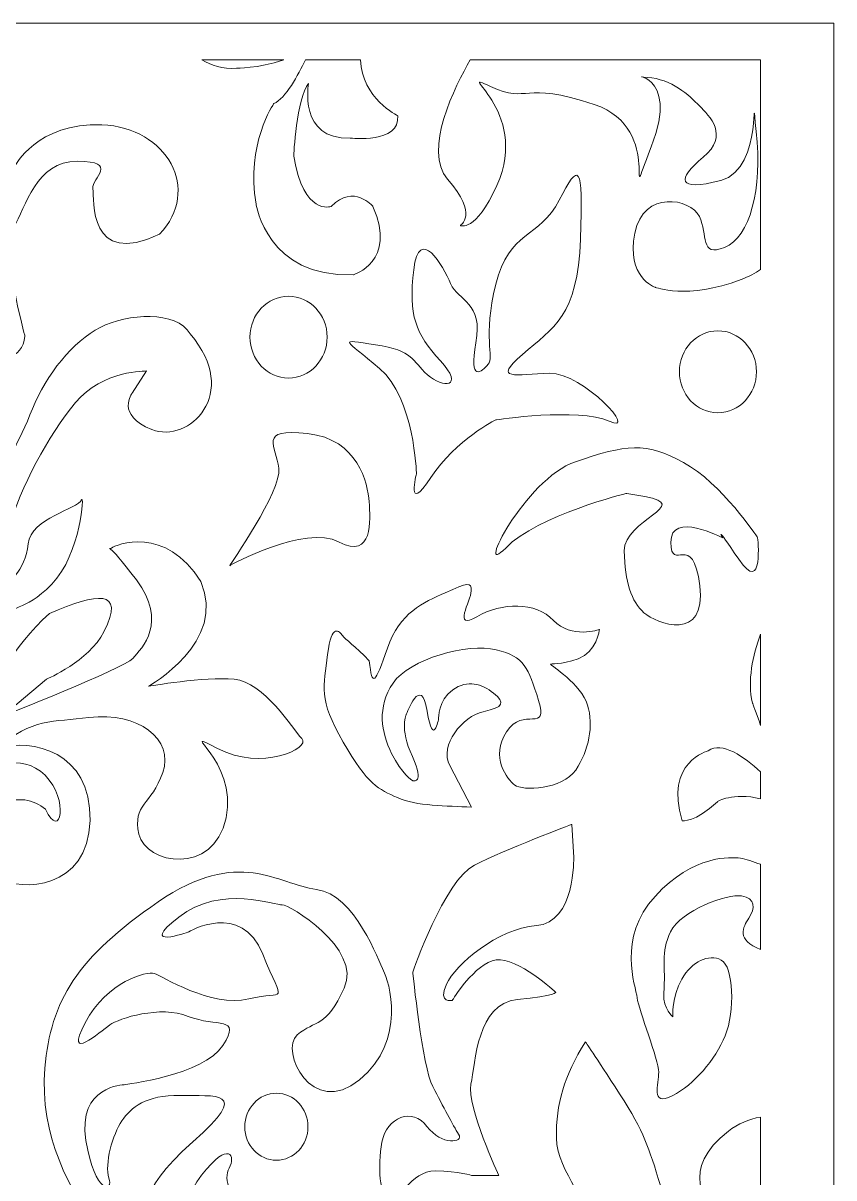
# Model space of a CAD drawing. Header units: centimetres. Extents: x -8 to 8.9, y -8.3 to 12.8.
# Drawn here: x 4.23 to 8.91, y 6.14 to 12.79 of the extents above; entities that cross this region are included whole.
import ezdxf

# ---------------------------------------------------------------- set-up
doc = ezdxf.new("R2010")
doc.units = ezdxf.units.CM
doc.header["$MEASUREMENT"] = 0
doc.layers.add('layer 1', color=7, linetype='Continuous')

msp = doc.modelspace()

# ---------------------------------------------------------------- linework, layer by layer
at = {"layer": 'layer 1', "color": 250, "lineweight": 9}
for points, knots in [([(-8.02008, 2.63851), (-8.02008, 2.63851), (8.90637, 2.63851), (8.90637, 2.63851), (8.90637, 2.63851), (8.90637, 2.63851), (8.90637, 12.79438), (8.90637, 12.79438), (8.90637, 12.79438), (8.90637, 12.79438), (-8.02008, 12.79438), (-8.02008, 12.79438), (-8.02008, 12.79438), (-8.02008, 12.79438), (-8.02008, 2.63851), (-8.02008, 2.63851)], [0, 0, 0, 0, 0.2, 0.2, 0.2, 0.2, 0.4, 0.4, 0.4, 0.4, 0.6, 0.6, 0.6, 0.6, 1, 1, 1, 1]), ([(4.24049, 10.98828), (4.24049, 10.98828), (4.10028, 11.4939), (4.17417, 11.61414), (4.17417, 11.61414), (4.24806, 11.73438), (4.29978, 11.9974), (4.54362, 11.9974), (4.54362, 11.9974), (4.78745, 11.9974), (4.6249, 11.8997), (4.63228, 11.83958), (4.63228, 11.83958), (4.63967, 11.77947), (4.60273, 11.38118), (5.01651, 11.57656), (5.01651, 11.57656), (5.26035, 11.83207), (5.06084, 12.19278), (4.68401, 12.20781), (4.68401, 12.20781), (4.30717, 12.22284), (4.18156, 11.96734), (4.18156, 11.96734), (4.18156, 11.96734), (4.18156, 11.96734), (4.0855, 11.47136), (4.01161, 12.05751), (4.01161, 12.05751), (4.03096, 12.37235), (4.05189, 12.38883), (4.14042, 12.5828), (4.14042, 12.5828), (4.14042, 12.5828), (3.7417, 12.5828), (3.7417, 12.5828), (3.7417, 12.5828), (3.73776, 12.50373), (3.73685, 12.38865), (3.74709, 12.26252), (3.74709, 12.26252), (3.74709, 12.26252), (3.86413, 11.99048), (3.86413, 11.99048), (3.86413, 11.99048), (3.86413, 11.99048), (3.50414, 12.37164), (3.41695, 12.45881), (3.41695, 12.45881), (3.37963, 12.49612), (3.35732, 12.54224), (3.34399, 12.5828), (3.34399, 12.5828), (3.34399, 12.5828), (2.92608, 12.5828), (2.92608, 12.5828), (2.92608, 12.5828), (2.90976, 12.57686), (2.88789, 12.57192), (2.85894, 12.56853), (2.85894, 12.56853), (2.66682, 12.54598), (2.52643, 12.36562), (2.53382, 12.16272), (2.53382, 12.16272), (2.54121, 11.95982), (2.70049, 12.40654), (3.08471, 12.29381), (3.08471, 12.29381), (3.46894, 12.18109), (3.86301, 11.7803), (3.89996, 11.49473), (3.89996, 11.49473), (3.9369, 11.20917), (4.13748, 10.8699), (4.13748, 10.8699), (4.13748, 10.8699), (4.20172, 10.87895), (4.2305, 10.92195), (4.24049, 10.98828)], [0, 0, 0, 0, 0.047619, 0.047619, 0.047619, 0.047619, 0.0952381, 0.0952381, 0.0952381, 0.0952381, 0.1428571, 0.1428571, 0.1428571, 0.1428571, 0.1904762, 0.1904762, 0.1904762, 0.1904762, 0.2380952, 0.2380952, 0.2380952, 0.2380952, 0.2857143, 0.2857143, 0.2857143, 0.2857143, 0.3333333, 0.3333333, 0.3333333, 0.3333333, 0.3809524, 0.3809524, 0.3809524, 0.3809524, 0.4285714, 0.4285714, 0.4285714, 0.4285714, 0.4761905, 0.4761905, 0.4761905, 0.4761905, 0.5238095, 0.5238095, 0.5238095, 0.5238095, 0.5714286, 0.5714286, 0.5714286, 0.5714286, 0.6190476, 0.6190476, 0.6190476, 0.6190476, 0.6666667, 0.6666667, 0.6666667, 0.6666667, 0.7142857, 0.7142857, 0.7142857, 0.7142857, 0.7619048, 0.7619048, 0.7619048, 0.7619048, 0.8095238, 0.8095238, 0.8095238, 0.8095238, 0.8571429, 0.8571429, 0.8571429, 0.8571429, 0.9047619, 0.9047619, 0.9047619, 0.9047619, 1, 1, 1, 1]), ([(5.26153, 12.5828), (5.31318, 12.55188), (5.38068, 12.52721), (5.45978, 12.5342), (5.45978, 12.5342), (5.45978, 12.5342), (5.58124, 12.53184), (5.73405, 12.5828), (5.73405, 12.5828), (5.73405, 12.5828), (5.26153, 12.5828), (5.26153, 12.5828)], [0, 0, 0, 0, 0.25, 0.25, 0.25, 0.25, 0.5, 0.5, 0.5, 0.5, 1, 1, 1, 1]), ([(5.858, 12.5828), (5.81745, 12.49767), (5.74299, 12.35911), (5.67612, 12.33077), (5.67612, 12.33077), (5.67612, 12.33077), (5.51284, 12.09413), (5.57407, 11.74955), (5.57407, 11.74955), (5.57407, 11.74955), (5.6353, 11.32609), (6.13331, 11.3427), (6.13331, 11.3427), (6.13331, 11.3427), (6.39048, 11.41743), (6.24761, 11.7371), (6.24761, 11.7371), (6.24761, 11.7371), (6.13739, 11.86995), (6.00677, 11.7371), (6.00677, 11.7371), (6.00677, 11.7371), (5.84757, 11.67898), (5.79042, 12.02771), (5.79042, 12.02771), (5.79042, 12.02771), (5.80675, 12.35983), (5.87614, 12.44702), (5.87614, 12.44702), (5.87614, 12.44702), (5.81491, 12.11904), (6.11698, 12.1315), (6.11698, 12.1315), (6.11698, 12.1315), (6.4068, 12.09829), (6.39048, 12.2602), (6.39048, 12.2602), (6.39048, 12.2602), (6.1837, 12.36004), (6.1761, 12.5828), (6.1761, 12.5828), (6.1761, 12.5828), (5.858, 12.5828), (5.858, 12.5828)], [0, 0, 0, 0, 0.0833333, 0.0833333, 0.0833333, 0.0833333, 0.1666667, 0.1666667, 0.1666667, 0.1666667, 0.25, 0.25, 0.25, 0.25, 0.3333333, 0.3333333, 0.3333333, 0.3333333, 0.4166667, 0.4166667, 0.4166667, 0.4166667, 0.5, 0.5, 0.5, 0.5, 0.5833333, 0.5833333, 0.5833333, 0.5833333, 0.6666667, 0.6666667, 0.6666667, 0.6666667, 0.75, 0.75, 0.75, 0.75, 0.8333333, 0.8333333, 0.8333333, 0.8333333, 1, 1, 1, 1]), ([(8.4832, 12.5828), (8.4832, 12.5828), (8.4832, 11.37322), (8.4832, 11.37322), (8.4832, 11.37322), (8.45264, 11.35203), (8.4157, 11.33244), (8.37107, 11.31554), (8.37107, 11.31554), (8.05726, 11.19679), (7.87481, 11.27101), (7.87481, 11.27101), (7.87481, 11.27101), (7.87481, 11.27101), (7.70696, 11.33039), (7.75804, 11.58274), (7.75804, 11.58274), (7.80913, 11.8351), (8.07915, 11.78314), (8.13024, 11.67923), (8.13024, 11.67923), (8.18132, 11.57532), (8.13024, 11.44172), (8.27619, 11.5011), (8.27619, 11.5011), (8.42215, 11.56048), (8.49513, 11.8351), (8.45864, 12.1691), (8.45864, 12.1691), (8.42215, 12.5031), (8.50973, 11.95385), (8.2543, 11.88705), (8.2543, 11.88705), (7.99887, 11.82025), (7.99887, 11.89448), (8.15213, 12.02065), (8.15213, 12.02065), (8.30538, 12.14683), (8.18862, 12.25817), (8.13024, 12.31754), (8.13024, 12.31754), (8.07185, 12.37692), (7.96968, 12.47341), (7.83102, 12.48083), (7.83102, 12.48083), (7.69236, 12.48825), (8.02806, 12.52537), (7.85292, 12.08003), (7.85292, 12.08003), (7.67777, 11.6347), (7.94779, 12.18394), (7.52451, 12.32497), (7.52451, 12.32497), (7.10124, 12.46599), (7.15232, 12.32497), (6.92609, 12.42888), (6.92609, 12.42888), (6.69985, 12.53279), (7.15962, 12.3027), (6.96258, 11.85737), (6.96258, 11.85737), (6.83851, 11.58274), (6.75094, 11.62728), (6.75094, 11.62728), (6.75094, 11.62728), (6.75094, 11.62728), (6.86041, 11.68665), (6.67796, 11.89448), (6.67796, 11.89448), (6.53309, 12.0595), (6.72411, 12.43508), (6.80893, 12.5828), (6.80893, 12.5828), (6.80893, 12.5828), (8.4832, 12.5828), (8.4832, 12.5828)], [0, 0, 0, 0, 0.05, 0.05, 0.05, 0.05, 0.1, 0.1, 0.1, 0.1, 0.15, 0.15, 0.15, 0.15, 0.2, 0.2, 0.2, 0.2, 0.25, 0.25, 0.25, 0.25, 0.3, 0.3, 0.3, 0.3, 0.35, 0.35, 0.35, 0.35, 0.4, 0.4, 0.4, 0.4, 0.45, 0.45, 0.45, 0.45, 0.5, 0.5, 0.5, 0.5, 0.55, 0.55, 0.55, 0.55, 0.6, 0.6, 0.6, 0.6, 0.65, 0.65, 0.65, 0.65, 0.7, 0.7, 0.7, 0.7, 0.75, 0.75, 0.75, 0.75, 0.8, 0.8, 0.8, 0.8, 0.85, 0.85, 0.85, 0.85, 0.9, 0.9, 0.9, 0.9, 1, 1, 1, 1]), ([(6.4986, 10.19789), (6.4986, 10.19789), (6.43554, 9.95339), (6.58136, 10.17384), (6.58136, 10.17384), (6.72718, 10.39429), (6.95576, 10.50652), (6.95576, 10.50652), (6.95576, 10.50652), (6.95576, 10.50652), (7.43262, 10.57867), (7.60996, 10.4985), (7.60996, 10.4985), (7.78731, 10.41834), (7.4602, 10.77907), (7.2671, 10.77507), (7.2671, 10.77507), (7.07399, 10.77106), (6.92817, 10.72697), (7.10945, 10.88329), (7.10945, 10.88329), (7.29074, 11.03961), (7.42868, 11.10374), (7.44444, 11.54864), (7.44444, 11.54864), (7.4602, 11.99355), (7.43656, 11.99355), (7.32227, 11.7731), (7.32227, 11.7731), (7.20798, 11.55265), (7.03064, 11.59674), (6.95576, 11.28811), (6.95576, 11.28811), (6.88088, 10.97948), (6.94787, 10.87126), (6.9124, 10.82717), (6.9124, 10.82717), (6.87694, 10.78308), (6.79811, 10.71895), (6.84147, 10.95143), (6.84147, 10.95143), (6.88482, 11.1839), (6.739, 11.19192), (6.69565, 11.29212), (6.69565, 11.29212), (6.6523, 11.39232), (6.51439, 11.63673), (6.48283, 11.37228), (6.48283, 11.37228), (6.45127, 11.10784), (6.49329, 11.00369), (6.63653, 10.84721), (6.63653, 10.84721), (6.77978, 10.69074), (6.6523, 10.68689), (6.56166, 10.76705), (6.56166, 10.76705), (6.47101, 10.84721), (6.48562, 10.90592), (6.26214, 10.9394), (6.26214, 10.9394), (6.03865, 10.97288), (6.08191, 10.97694), (6.28578, 10.80312), (6.28578, 10.80312), (6.48678, 10.63077), (6.4986, 10.19789), (6.4986, 10.19789)], [0, 0, 0, 0, 0.0555556, 0.0555556, 0.0555556, 0.0555556, 0.1111111, 0.1111111, 0.1111111, 0.1111111, 0.1666667, 0.1666667, 0.1666667, 0.1666667, 0.2222222, 0.2222222, 0.2222222, 0.2222222, 0.2777778, 0.2777778, 0.2777778, 0.2777778, 0.3333333, 0.3333333, 0.3333333, 0.3333333, 0.3888889, 0.3888889, 0.3888889, 0.3888889, 0.4444444, 0.4444444, 0.4444444, 0.4444444, 0.5, 0.5, 0.5, 0.5, 0.5555556, 0.5555556, 0.5555556, 0.5555556, 0.6111111, 0.6111111, 0.6111111, 0.6111111, 0.6666667, 0.6666667, 0.6666667, 0.6666667, 0.7222222, 0.7222222, 0.7222222, 0.7222222, 0.7777778, 0.7777778, 0.7777778, 0.7777778, 0.8333333, 0.8333333, 0.8333333, 0.8333333, 0.8888889, 0.8888889, 0.8888889, 0.8888889, 1, 1, 1, 1]), ([(5.53838, 10.9835), (5.53838, 11.11356), (5.63833, 11.21964), (5.76089, 11.21964), (5.76089, 11.21964), (5.88344, 11.21964), (5.9834, 11.11356), (5.9834, 10.9835), (5.9834, 10.9835), (5.9834, 10.85344), (5.88344, 10.74736), (5.76089, 10.74736), (5.76089, 10.74736), (5.63833, 10.74736), (5.53838, 10.85344), (5.53838, 10.9835)], [0, 0, 0, 0, 0.2, 0.2, 0.2, 0.2, 0.4, 0.4, 0.4, 0.4, 0.6, 0.6, 0.6, 0.6, 1, 1, 1, 1]), ([(3.91755, 9.08028), (3.91755, 9.08028), (3.86562, 9.37942), (3.86562, 9.37942), (3.86562, 9.37942), (3.86562, 9.37942), (3.61097, 9.66763), (3.61097, 9.84166), (3.61097, 9.84166), (3.61097, 10.01569), (3.61097, 10.21872), (3.61097, 10.21872), (3.61097, 10.21872), (3.61097, 10.21872), (3.92468, 9.97218), (3.92468, 9.76915), (3.92468, 9.76915), (3.92468, 9.56611), (4.03876, 9.51535), (4.01024, 9.78365), (4.01024, 9.78365), (3.98172, 10.05194), (3.91159, 10.29275), (3.6181, 10.43626), (3.6181, 10.43626), (3.32462, 10.57977), (3.12615, 10.92609), (3.10476, 11.07112), (3.10476, 11.07112), (3.38663, 11.00836), (3.43925, 10.98501), (3.68546, 10.83507), (3.68546, 10.83507), (3.91572, 10.6689), (4.11718, 10.22597), (4.11718, 10.22597), (4.11718, 10.22597), (4.11718, 10.22597), (4.20481, 10.37495), (4.28428, 10.57073), (4.28428, 10.57073), (4.36374, 10.76652), (4.51749, 10.96019), (4.67434, 11.03995), (4.67434, 11.03995), (4.83119, 11.11972), (5.11534, 11.13963), (5.19377, 11.00185), (5.19377, 11.00185), (5.48853, 10.65585), (5.1842, 10.36736), (4.97275, 10.45076), (4.97275, 10.45076), (4.7613, 10.53416), (4.85867, 10.66104), (4.85867, 10.66104), (4.85867, 10.66104), (4.85867, 10.66104), (4.94156, 10.78825), (4.94156, 10.78825), (4.94156, 10.78825), (4.94156, 10.78825), (4.68875, 10.79428), (4.5319, 10.60575), (4.5319, 10.60575), (4.37505, 10.41722), (4.2143, 10.11599), (4.1457, 9.87791), (4.1457, 9.87791), (4.0771, 9.63984), (4.12491, 9.54497), (4.12491, 9.54497), (4.12491, 9.54497), (4.12491, 9.54497), (4.24492, 9.63891), (4.25978, 9.7909), (4.25978, 9.7909), (4.27463, 9.94289), (4.54823, 9.99272), (4.56636, 10.04469), (4.56636, 10.04469), (4.58448, 10.09666), (4.56428, 9.7335), (4.39524, 9.55886), (4.39524, 9.55886), (4.2262, 9.38423), (4.16709, 9.4646), (4.08866, 9.31957), (4.08866, 9.31957), (3.92125, 9.16811), (3.91755, 9.08028), (3.91755, 9.08028)], [0, 0, 0, 0, 0.0416667, 0.0416667, 0.0416667, 0.0416667, 0.0833333, 0.0833333, 0.0833333, 0.0833333, 0.125, 0.125, 0.125, 0.125, 0.1666667, 0.1666667, 0.1666667, 0.1666667, 0.2083333, 0.2083333, 0.2083333, 0.2083333, 0.25, 0.25, 0.25, 0.25, 0.2916667, 0.2916667, 0.2916667, 0.2916667, 0.3333333, 0.3333333, 0.3333333, 0.3333333, 0.375, 0.375, 0.375, 0.375, 0.4166667, 0.4166667, 0.4166667, 0.4166667, 0.4583333, 0.4583333, 0.4583333, 0.4583333, 0.5, 0.5, 0.5, 0.5, 0.5416667, 0.5416667, 0.5416667, 0.5416667, 0.5833333, 0.5833333, 0.5833333, 0.5833333, 0.625, 0.625, 0.625, 0.625, 0.6666667, 0.6666667, 0.6666667, 0.6666667, 0.7083333, 0.7083333, 0.7083333, 0.7083333, 0.75, 0.75, 0.75, 0.75, 0.7916667, 0.7916667, 0.7916667, 0.7916667, 0.8333333, 0.8333333, 0.8333333, 0.8333333, 0.875, 0.875, 0.875, 0.875, 0.9166667, 0.9166667, 0.9166667, 0.9166667, 1, 1, 1, 1]), ([(8.01483, 10.7838), (8.01483, 10.91386), (8.11478, 11.01994), (8.23734, 11.01994), (8.23734, 11.01994), (8.35989, 11.01994), (8.45985, 10.91386), (8.45985, 10.7838), (8.45985, 10.7838), (8.45985, 10.65373), (8.35989, 10.54765), (8.23734, 10.54765), (8.23734, 10.54765), (8.11478, 10.54765), (8.01483, 10.65373), (8.01483, 10.7838)], [0, 0, 0, 0, 0.2, 0.2, 0.2, 0.2, 0.4, 0.4, 0.4, 0.4, 0.6, 0.6, 0.6, 0.6, 1, 1, 1, 1]), ([(5.42126, 9.66559), (5.42126, 9.66559), (5.85501, 9.90621), (6.05217, 9.80194), (6.05217, 9.80194), (6.24933, 9.69767), (6.23355, 9.93027), (6.22567, 10.03454), (6.22567, 10.03454), (6.21778, 10.13881), (6.16258, 10.39548), (5.87078, 10.42756), (5.87078, 10.42756), (5.57899, 10.45964), (5.6894, 10.35537), (5.70517, 10.22704), (5.70517, 10.22704), (5.72094, 10.09871), (5.42126, 9.66559), (5.42126, 9.66559)], [0, 0, 0, 0, 0.1666667, 0.1666667, 0.1666667, 0.1666667, 0.3333333, 0.3333333, 0.3333333, 0.3333333, 0.5, 0.5, 0.5, 0.5, 0.6666667, 0.6666667, 0.6666667, 0.6666667, 1, 1, 1, 1]), ([(8.26465, 9.8255), (8.26465, 9.8255), (7.96326, 9.98407), (7.96612, 9.8003), (7.96612, 9.8003), (7.96898, 9.61652), (8.09292, 9.87567), (8.13286, 9.54922), (8.13286, 9.54922), (8.1728, 9.22278), (7.88295, 9.32956), (7.81079, 9.39446), (7.81079, 9.39446), (7.73864, 9.45936), (7.70064, 9.57073), (7.69733, 9.75056), (7.69733, 9.75056), (7.69402, 9.93039), (8.09642, 10.01546), (7.81565, 10.0645), (7.81565, 10.0645), (7.81565, 10.0645), (7.71126, 10.08273), (7.71126, 10.08273), (7.71126, 10.08273), (7.71126, 10.08273), (7.19727, 9.95645), (7.01326, 9.76748), (7.01326, 9.76748), (6.82925, 9.57851), (7.12313, 10.1636), (7.41547, 10.26471), (7.41547, 10.26471), (7.70781, 10.36582), (7.82173, 10.37955), (8.03894, 10.2609), (8.03894, 10.2609), (8.25614, 10.14225), (8.46611, 9.82898), (8.46611, 9.82898), (8.46611, 9.82898), (8.46611, 9.82898), (8.50437, 9.4877), (8.35728, 9.70339), (8.35728, 9.70339), (8.21019, 9.91908), (8.26465, 9.8255), (8.26465, 9.8255)], [0, 0, 0, 0, 0.0769231, 0.0769231, 0.0769231, 0.0769231, 0.1538462, 0.1538462, 0.1538462, 0.1538462, 0.2307692, 0.2307692, 0.2307692, 0.2307692, 0.3076923, 0.3076923, 0.3076923, 0.3076923, 0.3846154, 0.3846154, 0.3846154, 0.3846154, 0.4615385, 0.4615385, 0.4615385, 0.4615385, 0.5384615, 0.5384615, 0.5384615, 0.5384615, 0.6153846, 0.6153846, 0.6153846, 0.6153846, 0.6923077, 0.6923077, 0.6923077, 0.6923077, 0.7692308, 0.7692308, 0.7692308, 0.7692308, 0.8461538, 0.8461538, 0.8461538, 0.8461538, 1, 1, 1, 1]), ([(3.59556, 8.20243), (4.01206, 8.56598), (3.93702, 8.98798), (4.38235, 9.39013), (4.38235, 9.39013), (4.65447, 9.50649), (4.82419, 9.53791), (4.69528, 9.28346), (4.69528, 9.28346), (4.60775, 9.1133), (4.36876, 9.01364), (4.36557, 9.01097), (4.36557, 9.01097), (4.36557, 9.01097), (4.11042, 8.79764), (4.11042, 8.79764), (4.11042, 8.79764), (4.11042, 8.79764), (4.80655, 9.07119), (4.86204, 9.13073), (4.86204, 9.13073), (4.91753, 9.19027), (5.06455, 9.34067), (4.8834, 9.5831), (4.8834, 9.5831), (4.70224, 9.82553), (4.7205, 9.74931), (4.73971, 9.76735), (4.73971, 9.76735), (4.75892, 9.78538), (5.05435, 9.90311), (5.25458, 9.5734), (5.25458, 9.5734), (5.41047, 9.22867), (4.95309, 8.96986), (4.95309, 8.96986), (4.95309, 8.96986), (4.95309, 8.96986), (5.27584, 9.02736), (5.44699, 9.01088), (5.44699, 9.01088), (5.61813, 8.99439), (5.78489, 8.7253), (5.8381, 8.66818), (5.8381, 8.66818), (5.8913, 8.61106), (5.60304, 8.47903), (5.35088, 8.61106), (5.35088, 8.61106), (5.09872, 8.7431), (5.47401, 8.54779), (5.40046, 8.21067), (5.40046, 8.21067), (5.3269, 7.87356), (4.93603, 7.94323), (4.89789, 8.11778), (4.89789, 8.11778), (4.85975, 8.29232), (4.97042, 8.28361), (5.03595, 8.47317), (5.03595, 8.47317), (5.10148, 8.66274), (4.89375, 8.82597), (4.60977, 8.78985), (4.60977, 8.78985), (4.40671, 8.76403), (4.27398, 8.78592), (4.08873, 8.61608), (4.08873, 8.61608), (4.27536, 8.66667), (4.62457, 8.60024), (4.61576, 8.19642), (4.61576, 8.19642), (4.60695, 7.79259), (4.21046, 7.78768), (4.09826, 7.86271), (4.09826, 7.86271), (3.98606, 7.93774), (3.99845, 8.22109), (4.09504, 8.28104), (4.09504, 8.28104), (4.19164, 8.34099), (4.29503, 8.31789), (4.35832, 8.26061), (4.35832, 8.26061), (4.44724, 8.07374), (4.49718, 8.3168), (4.35642, 8.45682), (4.35642, 8.45682), (4.21566, 8.59684), (4.02759, 8.50071), (3.94834, 8.42915), (3.94834, 8.42915), (3.86908, 8.35758), (3.80694, 8.15763), (3.67183, 8.08975), (3.67183, 8.08975), (3.49277, 8.02187), (3.49334, 8.12447), (3.59556, 8.20243)], [0, 0, 0, 0, 0.0384615, 0.0384615, 0.0384615, 0.0384615, 0.0769231, 0.0769231, 0.0769231, 0.0769231, 0.1153846, 0.1153846, 0.1153846, 0.1153846, 0.1538462, 0.1538462, 0.1538462, 0.1538462, 0.1923077, 0.1923077, 0.1923077, 0.1923077, 0.2307692, 0.2307692, 0.2307692, 0.2307692, 0.2692308, 0.2692308, 0.2692308, 0.2692308, 0.3076923, 0.3076923, 0.3076923, 0.3076923, 0.3461538, 0.3461538, 0.3461538, 0.3461538, 0.3846154, 0.3846154, 0.3846154, 0.3846154, 0.4230769, 0.4230769, 0.4230769, 0.4230769, 0.4615385, 0.4615385, 0.4615385, 0.4615385, 0.5, 0.5, 0.5, 0.5, 0.5384615, 0.5384615, 0.5384615, 0.5384615, 0.5769231, 0.5769231, 0.5769231, 0.5769231, 0.6153846, 0.6153846, 0.6153846, 0.6153846, 0.6538462, 0.6538462, 0.6538462, 0.6538462, 0.6923077, 0.6923077, 0.6923077, 0.6923077, 0.7307692, 0.7307692, 0.7307692, 0.7307692, 0.7692308, 0.7692308, 0.7692308, 0.7692308, 0.8076923, 0.8076923, 0.8076923, 0.8076923, 0.8461538, 0.8461538, 0.8461538, 0.8461538, 0.8846154, 0.8846154, 0.8846154, 0.8846154, 0.9230769, 0.9230769, 0.9230769, 0.9230769, 1, 1, 1, 1]), ([(6.81668, 8.2733), (6.67095, 8.28033), (6.49856, 8.27862), (6.38892, 8.32815), (6.38892, 8.32815), (6.27929, 8.37769), (6.22018, 8.39854), (6.07572, 8.64851), (6.07572, 8.64851), (5.93127, 8.89849), (5.96326, 8.96624), (5.98601, 9.15433), (5.98601, 9.15433), (6.00875, 9.34242), (6.0559, 9.28495), (6.07221, 9.26267), (6.07221, 9.26267), (6.08852, 9.2404), (6.14283, 9.20343), (6.22642, 9.11648), (6.22642, 9.11648), (6.24352, 8.95998), (6.25905, 8.9837), (6.33112, 9.19012), (6.33112, 9.19012), (6.4032, 9.39655), (6.53628, 9.45191), (6.66478, 9.50929), (6.66478, 9.50929), (6.79329, 9.56668), (6.81744, 9.57475), (6.81469, 9.51957), (6.81469, 9.51957), (6.81194, 9.46438), (6.70438, 9.28797), (6.84708, 9.37113), (6.84708, 9.37113), (6.98978, 9.45428), (7.18568, 9.45852), (7.28873, 9.3498), (7.28873, 9.3498), (7.39178, 9.24109), (7.55431, 9.29753), (7.55431, 9.29753), (7.55431, 9.29753), (7.55431, 9.29753), (7.5368, 9.16587), (7.43163, 9.12894), (7.43163, 9.12894), (7.32646, 9.09202), (7.2716, 9.10152), (7.2716, 9.09712), (7.2716, 9.09712), (7.2716, 9.09273), (7.45039, 8.98146), (7.48577, 8.86187), (7.48577, 8.86187), (7.52115, 8.74229), (7.49434, 8.60048), (7.41723, 8.48721), (7.41723, 8.48721), (7.34013, 8.37394), (7.10945, 8.36548), (7.06512, 8.40072), (7.06512, 8.40072), (7.02079, 8.43596), (6.92396, 8.5602), (7.01819, 8.70832), (7.01819, 8.70832), (7.11243, 8.85644), (7.26303, 8.69633), (7.20306, 8.88801), (7.20306, 8.88801), (7.14309, 9.0797), (7.12323, 9.13993), (6.95886, 9.18046), (6.95886, 9.18046), (6.7945, 9.22099), (6.45804, 9.12806), (6.3638, 8.98865), (6.3638, 8.98865), (6.26957, 8.84924), (6.29495, 8.70504), (6.35492, 8.58306), (6.35492, 8.58306), (6.41489, 8.46107), (6.47486, 8.42622), (6.47486, 8.42622), (6.47486, 8.42622), (6.47486, 8.42622), (6.55197, 8.40008), (6.47486, 8.56563), (6.47486, 8.56563), (6.39776, 8.73118), (6.44059, 8.80959), (6.44059, 8.80959), (6.44059, 8.80959), (6.44059, 8.80959), (6.52626, 9.04485), (6.56053, 8.82702), (6.56053, 8.82702), (6.5948, 8.60919), (6.62633, 8.78395), (6.62633, 8.78395), (6.62633, 8.78395), (6.62633, 8.78395), (6.62248, 8.8885), (6.70815, 8.94949), (6.70815, 8.94949), (6.79382, 9.01049), (6.87501, 8.98449), (6.94331, 8.92981), (6.94331, 8.92981), (7.0116, 8.87514), (7.0039, 8.84988), (6.88396, 8.82374), (6.88396, 8.82374), (6.76402, 8.7976), (6.62921, 8.63005), (6.69053, 8.51286), (6.69053, 8.51286), (6.69053, 8.51286), (6.81668, 8.2733), (6.81668, 8.2733)], [0, 0, 0, 0, 0.03125, 0.03125, 0.03125, 0.03125, 0.0625, 0.0625, 0.0625, 0.0625, 0.09375, 0.09375, 0.09375, 0.09375, 0.125, 0.125, 0.125, 0.125, 0.15625, 0.15625, 0.15625, 0.15625, 0.1875, 0.1875, 0.1875, 0.1875, 0.21875, 0.21875, 0.21875, 0.21875, 0.25, 0.25, 0.25, 0.25, 0.28125, 0.28125, 0.28125, 0.28125, 0.3125, 0.3125, 0.3125, 0.3125, 0.34375, 0.34375, 0.34375, 0.34375, 0.375, 0.375, 0.375, 0.375, 0.40625, 0.40625, 0.40625, 0.40625, 0.4375, 0.4375, 0.4375, 0.4375, 0.46875, 0.46875, 0.46875, 0.46875, 0.5, 0.5, 0.5, 0.5, 0.53125, 0.53125, 0.53125, 0.53125, 0.5625, 0.5625, 0.5625, 0.5625, 0.59375, 0.59375, 0.59375, 0.59375, 0.625, 0.625, 0.625, 0.625, 0.65625, 0.65625, 0.65625, 0.65625, 0.6875, 0.6875, 0.6875, 0.6875, 0.71875, 0.71875, 0.71875, 0.71875, 0.75, 0.75, 0.75, 0.75, 0.78125, 0.78125, 0.78125, 0.78125, 0.8125, 0.8125, 0.8125, 0.8125, 0.84375, 0.84375, 0.84375, 0.84375, 0.875, 0.875, 0.875, 0.875, 0.90625, 0.90625, 0.90625, 0.90625, 0.9375, 0.9375, 0.9375, 0.9375, 1, 1, 1, 1]), ([(8.4832, 9.27109), (8.43869, 9.14865), (8.40538, 9.00011), (8.43691, 8.8733), (8.43691, 8.8733), (8.43691, 8.8733), (8.45962, 8.81629), (8.4832, 8.74458), (8.4832, 8.74458), (8.4832, 8.74458), (8.4832, 9.27109), (8.4832, 9.27109)], [0, 0, 0, 0, 0.25, 0.25, 0.25, 0.25, 0.5, 0.5, 0.5, 0.5, 1, 1, 1, 1]), ([(8.4832, 8.47708), (8.39109, 8.56171), (8.25967, 8.65668), (8.18184, 8.59826), (8.18184, 8.59826), (8.18184, 8.59826), (7.92678, 8.53263), (8.03126, 8.19507), (8.03126, 8.19507), (8.03126, 8.19507), (8.10502, 8.18257), (8.23409, 8.30447), (8.23409, 8.30447), (8.23409, 8.30447), (8.32274, 8.36097), (8.4832, 8.32127), (8.4832, 8.32127), (8.4832, 8.32127), (8.4832, 8.47708), (8.4832, 8.47708)], [0, 0, 0, 0, 0.1666667, 0.1666667, 0.1666667, 0.1666667, 0.3333333, 0.3333333, 0.3333333, 0.3333333, 0.5, 0.5, 0.5, 0.5, 0.6666667, 0.6666667, 0.6666667, 0.6666667, 1, 1, 1, 1]), ([(6.81912, 6.14827), (6.81912, 6.14827), (6.97302, 6.1488), (6.97302, 6.1488), (6.97302, 6.1488), (6.97302, 6.1488), (6.78834, 6.54931), (6.81315, 6.67513), (6.81315, 6.67513), (6.83796, 6.80095), (6.8486, 7.14141), (7.07896, 7.16358), (7.07896, 7.16358), (7.30932, 7.18576), (7.30169, 7.20541), (7.30169, 7.20541), (7.30169, 7.20541), (7.30169, 7.20541), (7.0815, 7.40993), (6.95877, 7.3924), (6.95877, 7.3924), (6.83605, 7.37487), (6.70557, 7.15888), (6.70557, 7.15888), (6.70557, 7.15888), (6.70557, 7.15888), (6.61986, 7.13805), (6.67162, 7.25199), (6.67162, 7.25199), (6.72339, 7.36593), (6.9649, 7.57204), (7.19023, 7.58992), (7.19023, 7.58992), (7.41556, 7.60781), (7.4059, 7.98326), (7.4059, 7.98326), (7.4059, 7.98326), (7.4059, 7.98326), (7.39433, 8.17396), (7.39433, 8.17396), (7.39433, 8.17396), (7.39433, 8.17396), (7.0088, 8.02808), (6.83332, 7.93937), (6.83332, 7.93937), (6.65785, 7.85067), (6.47712, 7.32145), (6.47712, 7.32145), (6.47712, 7.32145), (6.47712, 7.32145), (6.53277, 6.77595), (6.59286, 6.66154), (6.59286, 6.66154), (6.65295, 6.54713), (6.70882, 6.43785), (6.74179, 6.38749), (6.74179, 6.38749), (6.77475, 6.33714), (6.64277, 6.32044), (6.55914, 6.4322), (6.55914, 6.4322), (6.47551, 6.54396), (6.32601, 6.48613), (6.29958, 6.34149), (6.29958, 6.34149), (6.27315, 6.19685), (6.28715, 6.03439), (6.33602, 6.00633), (6.33602, 6.00633), (6.38489, 5.97827), (6.46748, 6.17956), (6.60709, 6.17662), (6.60709, 6.17662), (6.74671, 6.17368), (6.81912, 6.14827), (6.81912, 6.14827)], [0, 0, 0, 0, 0.05, 0.05, 0.05, 0.05, 0.1, 0.1, 0.1, 0.1, 0.15, 0.15, 0.15, 0.15, 0.2, 0.2, 0.2, 0.2, 0.25, 0.25, 0.25, 0.25, 0.3, 0.3, 0.3, 0.3, 0.35, 0.35, 0.35, 0.35, 0.4, 0.4, 0.4, 0.4, 0.45, 0.45, 0.45, 0.45, 0.5, 0.5, 0.5, 0.5, 0.55, 0.55, 0.55, 0.55, 0.6, 0.6, 0.6, 0.6, 0.65, 0.65, 0.65, 0.65, 0.7, 0.7, 0.7, 0.7, 0.75, 0.75, 0.75, 0.75, 0.8, 0.8, 0.8, 0.8, 0.85, 0.85, 0.85, 0.85, 0.9, 0.9, 0.9, 0.9, 1, 1, 1, 1]), ([(6.98092, 5.09292), (7.27267, 5.21632), (7.52455, 5.26646), (7.06503, 5.29027), (7.06503, 5.29027), (6.60552, 5.31409), (6.53941, 5.6187), (6.515, 5.67635), (6.515, 5.67635), (6.49058, 5.734), (6.53097, 6.10595), (6.32298, 5.83427), (6.32298, 5.83427), (6.11498, 5.56258), (6.48528, 5.28212), (6.55878, 5.25851), (6.55878, 5.25851), (6.63228, 5.2349), (6.72274, 5.11589), (6.43797, 5.1711), (6.43797, 5.1711), (6.15319, 5.22631), (6.17505, 5.48042), (6.17505, 5.48042), (6.17505, 5.48042), (6.17505, 5.48042), (6.18025, 5.73601), (5.9621, 5.7853), (5.9621, 5.7853), (5.74395, 5.83458), (5.82499, 6.04501), (5.82499, 6.04501), (5.82499, 6.04501), (5.82499, 6.04501), (5.74608, 6.10324), (5.67847, 5.95136), (5.67847, 5.95136), (5.61085, 5.79948), (5.61455, 5.59857), (5.71027, 5.49191), (5.71027, 5.49191), (5.806, 5.38523), (5.91911, 5.28555), (5.91911, 5.28555), (5.91911, 5.28555), (5.91911, 5.28555), (6.05356, 5.14129), (5.9073, 5.19698), (5.9073, 5.19698), (5.76103, 5.25267), (5.55381, 5.42901), (5.54517, 5.52367), (5.54517, 5.52367), (5.53653, 5.61832), (5.53251, 5.91314), (5.48619, 5.95994), (5.48619, 5.95994), (5.43986, 6.00673), (5.37891, 6.12738), (5.41805, 6.19218), (5.41805, 6.19218), (5.45719, 6.25698), (5.41977, 6.35846), (5.25924, 6.15083), (5.25924, 6.15083), (5.09871, 5.9432), (5.13734, 5.70932), (5.20193, 5.63102), (5.20193, 5.63102), (5.26653, 5.55273), (5.47828, 5.38025), (5.26992, 5.44574), (5.26992, 5.44574), (5.06155, 5.51122), (4.94443, 5.90572), (4.94443, 5.90572), (4.94443, 5.90572), (4.94443, 5.90572), (4.85922, 6.03706), (5.20864, 6.34311), (5.20864, 6.34311), (5.55806, 6.64915), (5.3319, 6.60526), (5.13509, 6.60997), (5.13509, 6.60997), (4.93828, 6.61468), (4.85224, 6.54125), (4.79951, 6.46486), (4.79951, 6.46486), (4.74678, 6.38847), (4.69817, 6.21356), (4.72492, 6.13436), (4.72492, 6.13436), (4.75168, 6.05516), (4.64503, 6.03478), (4.5925, 6.35099), (4.5925, 6.35099), (4.53998, 6.66719), (4.8132, 6.67275), (4.8132, 6.67275), (4.8132, 6.67275), (4.8132, 6.67275), (5.27094, 6.72591), (5.38238, 6.8995), (5.38238, 6.8995), (5.49383, 7.07308), (5.34496, 7.00098), (5.18276, 7.06662), (5.18276, 7.06662), (5.02057, 7.13226), (4.78316, 7.05523), (4.72955, 7.01733), (4.72955, 7.01733), (4.67593, 6.97943), (4.46237, 6.78932), (4.58797, 7.02993), (4.58797, 7.02993), (4.71356, 7.27054), (4.94499, 7.32676), (4.9859, 7.31459), (4.9859, 7.31459), (5.02681, 7.30241), (5.31279, 7.1148), (5.53135, 7.1679), (5.53135, 7.1679), (5.74992, 7.221), (5.73665, 7.11549), (5.61224, 7.42529), (5.61224, 7.42529), (5.48783, 7.73509), (5.18265, 7.55313), (5.18265, 7.55313), (5.18265, 7.55313), (5.18265, 7.55313), (4.88403, 7.44741), (5.12711, 7.63916), (5.12711, 7.63916), (5.37019, 7.8309), (5.69078, 7.70422), (5.72483, 7.70973), (5.72483, 7.70973), (5.75887, 7.71524), (6.18586, 7.4596), (6.08217, 7.22984), (6.08217, 7.22984), (5.97848, 7.00009), (5.9155, 7.04837), (5.81134, 6.95948), (5.81134, 6.95948), (5.70719, 6.8706), (5.89547, 6.47403), (6.17097, 6.7013), (6.17097, 6.7013), (6.44648, 6.92857), (6.33785, 7.27537), (6.30891, 7.32916), (6.30891, 7.32916), (6.27996, 7.38294), (6.14546, 7.77046), (5.92132, 7.79894), (5.92132, 7.79894), (5.69719, 7.82741), (5.47695, 8.04759), (5.00875, 7.7265), (5.00875, 7.7265), (4.54054, 7.40542), (4.38923, 7.15857), (4.35571, 6.76894), (4.35571, 6.76894), (4.3222, 6.3793), (4.50037, 6.06045), (4.67298, 5.82319), (4.67298, 5.82319), (4.84559, 5.58592), (5.24863, 5.24706), (5.6335, 5.136), (5.6335, 5.136), (6.04966, 4.9496), (6.68917, 4.96952), (6.98092, 5.09292)], [0, 0, 0, 0, 0.0217391, 0.0217391, 0.0217391, 0.0217391, 0.0434783, 0.0434783, 0.0434783, 0.0434783, 0.0652174, 0.0652174, 0.0652174, 0.0652174, 0.0869565, 0.0869565, 0.0869565, 0.0869565, 0.1086957, 0.1086957, 0.1086957, 0.1086957, 0.1304348, 0.1304348, 0.1304348, 0.1304348, 0.1521739, 0.1521739, 0.1521739, 0.1521739, 0.173913, 0.173913, 0.173913, 0.173913, 0.1956522, 0.1956522, 0.1956522, 0.1956522, 0.2173913, 0.2173913, 0.2173913, 0.2173913, 0.2391304, 0.2391304, 0.2391304, 0.2391304, 0.2608696, 0.2608696, 0.2608696, 0.2608696, 0.2826087, 0.2826087, 0.2826087, 0.2826087, 0.3043478, 0.3043478, 0.3043478, 0.3043478, 0.326087, 0.326087, 0.326087, 0.326087, 0.3478261, 0.3478261, 0.3478261, 0.3478261, 0.3695652, 0.3695652, 0.3695652, 0.3695652, 0.3913043, 0.3913043, 0.3913043, 0.3913043, 0.4130435, 0.4130435, 0.4130435, 0.4130435, 0.4347826, 0.4347826, 0.4347826, 0.4347826, 0.4565217, 0.4565217, 0.4565217, 0.4565217, 0.4782609, 0.4782609, 0.4782609, 0.4782609, 0.5, 0.5, 0.5, 0.5, 0.5217391, 0.5217391, 0.5217391, 0.5217391, 0.5434783, 0.5434783, 0.5434783, 0.5434783, 0.5652174, 0.5652174, 0.5652174, 0.5652174, 0.5869565, 0.5869565, 0.5869565, 0.5869565, 0.6086957, 0.6086957, 0.6086957, 0.6086957, 0.6304348, 0.6304348, 0.6304348, 0.6304348, 0.6521739, 0.6521739, 0.6521739, 0.6521739, 0.673913, 0.673913, 0.673913, 0.673913, 0.6956522, 0.6956522, 0.6956522, 0.6956522, 0.7173913, 0.7173913, 0.7173913, 0.7173913, 0.7391304, 0.7391304, 0.7391304, 0.7391304, 0.7608696, 0.7608696, 0.7608696, 0.7608696, 0.7826087, 0.7826087, 0.7826087, 0.7826087, 0.8043478, 0.8043478, 0.8043478, 0.8043478, 0.826087, 0.826087, 0.826087, 0.826087, 0.8478261, 0.8478261, 0.8478261, 0.8478261, 0.8695652, 0.8695652, 0.8695652, 0.8695652, 0.8913043, 0.8913043, 0.8913043, 0.8913043, 0.9130435, 0.9130435, 0.9130435, 0.9130435, 0.9347826, 0.9347826, 0.9347826, 0.9347826, 0.9565217, 0.9565217, 0.9565217, 0.9565217, 1, 1, 1, 1]), ([(7.97768, 7.06388), (7.97768, 7.06388), (7.96962, 7.17953), (8.02879, 7.28193), (8.02879, 7.28193), (8.08796, 7.38434), (8.1846, 7.42859), (8.25619, 7.39153), (8.25619, 7.39153), (8.32777, 7.35448), (8.33721, 7.09528), (8.27906, 6.95512), (8.27906, 6.95512), (8.2209, 6.81495), (8.10087, 6.67307), (7.9738, 6.60908), (7.9738, 6.60908), (7.84672, 6.5451), (7.89518, 6.67743), (7.89583, 6.74546), (7.89583, 6.74546), (7.89648, 6.8135), (7.77967, 7.10498), (7.77162, 7.17403), (7.77162, 7.17403), (7.76357, 7.24307), (7.65346, 7.51585), (7.8748, 7.75879), (7.8748, 7.75879), (8.09614, 8.00173), (8.31454, 7.98512), (8.36672, 7.97902), (8.36672, 7.97902), (8.39717, 7.97545), (8.44151, 7.95684), (8.4832, 7.94398), (8.4832, 7.94398), (8.4832, 7.94398), (8.4832, 7.45323), (8.4832, 7.45323), (8.4832, 7.45323), (8.34067, 7.50608), (8.38173, 7.58248), (8.41565, 7.63275), (8.41565, 7.63275), (8.45377, 7.68923), (8.45341, 7.74842), (8.37381, 7.76132), (8.37381, 7.76132), (8.2942, 7.77422), (8.02432, 7.67855), (7.96449, 7.55472), (7.96449, 7.55472), (7.90466, 7.43089), (7.93879, 7.35878), (7.92446, 7.20094), (7.92446, 7.20094), (7.92232, 7.10215), (7.97654, 7.06706), (7.97768, 7.06388)], [0, 0, 0, 0, 0.0625, 0.0625, 0.0625, 0.0625, 0.125, 0.125, 0.125, 0.125, 0.1875, 0.1875, 0.1875, 0.1875, 0.25, 0.25, 0.25, 0.25, 0.3125, 0.3125, 0.3125, 0.3125, 0.375, 0.375, 0.375, 0.375, 0.4375, 0.4375, 0.4375, 0.4375, 0.5, 0.5, 0.5, 0.5, 0.5625, 0.5625, 0.5625, 0.5625, 0.625, 0.625, 0.625, 0.625, 0.6875, 0.6875, 0.6875, 0.6875, 0.75, 0.75, 0.75, 0.75, 0.8125, 0.8125, 0.8125, 0.8125, 0.875, 0.875, 0.875, 0.875, 1, 1, 1, 1]), ([(8.4832, 5.73266), (8.44843, 5.79142), (8.42681, 5.85585), (8.44939, 5.89722), (8.44939, 5.89722), (8.46219, 5.92068), (8.4726, 5.95189), (8.4832, 5.9871), (8.4832, 5.9871), (8.4832, 5.9871), (8.4832, 6.48626), (8.4832, 6.48626), (8.4832, 6.48626), (8.41681, 6.47326), (8.35225, 6.44793), (8.29758, 6.40512), (8.29758, 6.40512), (8.01406, 6.1831), (8.16301, 5.99287), (8.25442, 5.87993), (8.25442, 5.87993), (8.34584, 5.76699), (8.27146, 5.56133), (8.27146, 5.56133), (8.27146, 5.56133), (8.27146, 5.56133), (8.17927, 5.62753), (8.09809, 5.74648), (8.09809, 5.74648), (8.01692, 5.86543), (7.97779, 5.87023), (7.90643, 6.09213), (7.90643, 6.09213), (7.83506, 6.31404), (7.81613, 6.39549), (7.67046, 6.62004), (7.67046, 6.62004), (7.52478, 6.84459), (7.47263, 6.92042), (7.47263, 6.92042), (7.47263, 6.92042), (7.35051, 6.72121), (7.303, 6.56469), (7.30593, 6.36434), (7.30593, 6.36434), (7.30887, 6.16399), (7.52348, 5.98009), (7.49995, 5.82916), (7.49995, 5.82916), (7.47643, 5.67822), (7.18279, 6.16343), (6.99402, 5.95383), (6.99402, 5.95383), (6.62316, 5.54205), (6.89138, 5.65096), (7.23782, 5.53639), (7.23782, 5.53639), (7.54035, 5.43634), (7.71608, 5.57771), (7.94103, 5.44599), (7.94103, 5.44599), (8.16598, 5.31427), (7.8056, 5.22762), (7.28024, 4.97467), (7.28024, 4.97467), (6.75489, 4.72173), (6.38902, 4.54855), (6.38902, 4.54855), (6.38902, 4.54855), (6.38902, 4.54855), (6.25286, 4.16313), (6.58167, 4.42563), (6.58167, 4.42563), (6.91048, 4.68813), (7.79146, 5.10824), (8.43389, 5.08281), (8.43389, 5.08281), (8.43389, 5.08281), (8.4832, 5.08182), (8.4832, 5.08182), (8.4832, 5.08182), (8.4832, 5.08182), (8.4832, 5.73266), (8.4832, 5.73266)], [0, 0, 0, 0, 0.0454545, 0.0454545, 0.0454545, 0.0454545, 0.0909091, 0.0909091, 0.0909091, 0.0909091, 0.1363636, 0.1363636, 0.1363636, 0.1363636, 0.1818182, 0.1818182, 0.1818182, 0.1818182, 0.2272727, 0.2272727, 0.2272727, 0.2272727, 0.2727273, 0.2727273, 0.2727273, 0.2727273, 0.3181818, 0.3181818, 0.3181818, 0.3181818, 0.3636364, 0.3636364, 0.3636364, 0.3636364, 0.4090909, 0.4090909, 0.4090909, 0.4090909, 0.4545455, 0.4545455, 0.4545455, 0.4545455, 0.5, 0.5, 0.5, 0.5, 0.5454545, 0.5454545, 0.5454545, 0.5454545, 0.5909091, 0.5909091, 0.5909091, 0.5909091, 0.6363636, 0.6363636, 0.6363636, 0.6363636, 0.6818182, 0.6818182, 0.6818182, 0.6818182, 0.7272727, 0.7272727, 0.7272727, 0.7272727, 0.7727273, 0.7727273, 0.7727273, 0.7727273, 0.8181818, 0.8181818, 0.8181818, 0.8181818, 0.8636364, 0.8636364, 0.8636364, 0.8636364, 0.9090909, 0.9090909, 0.9090909, 0.9090909, 1, 1, 1, 1]), ([(5.50829, 6.43006), (5.50829, 6.53653), (5.59019, 6.62337), (5.6906, 6.62337), (5.6906, 6.62337), (5.79102, 6.62337), (5.87291, 6.53653), (5.87291, 6.43006), (5.87291, 6.43006), (5.87291, 6.32359), (5.79102, 6.23675), (5.6906, 6.23675), (5.6906, 6.23675), (5.59019, 6.23675), (5.50829, 6.32359), (5.50829, 6.43006)], [0, 0, 0, 0, 0.2, 0.2, 0.2, 0.2, 0.4, 0.4, 0.4, 0.4, 0.6, 0.6, 0.6, 0.6, 1, 1, 1, 1])]:
    msp.add_open_spline(points, degree=3, knots=knots, dxfattribs=at)

doc.saveas('drawing.dxf')
